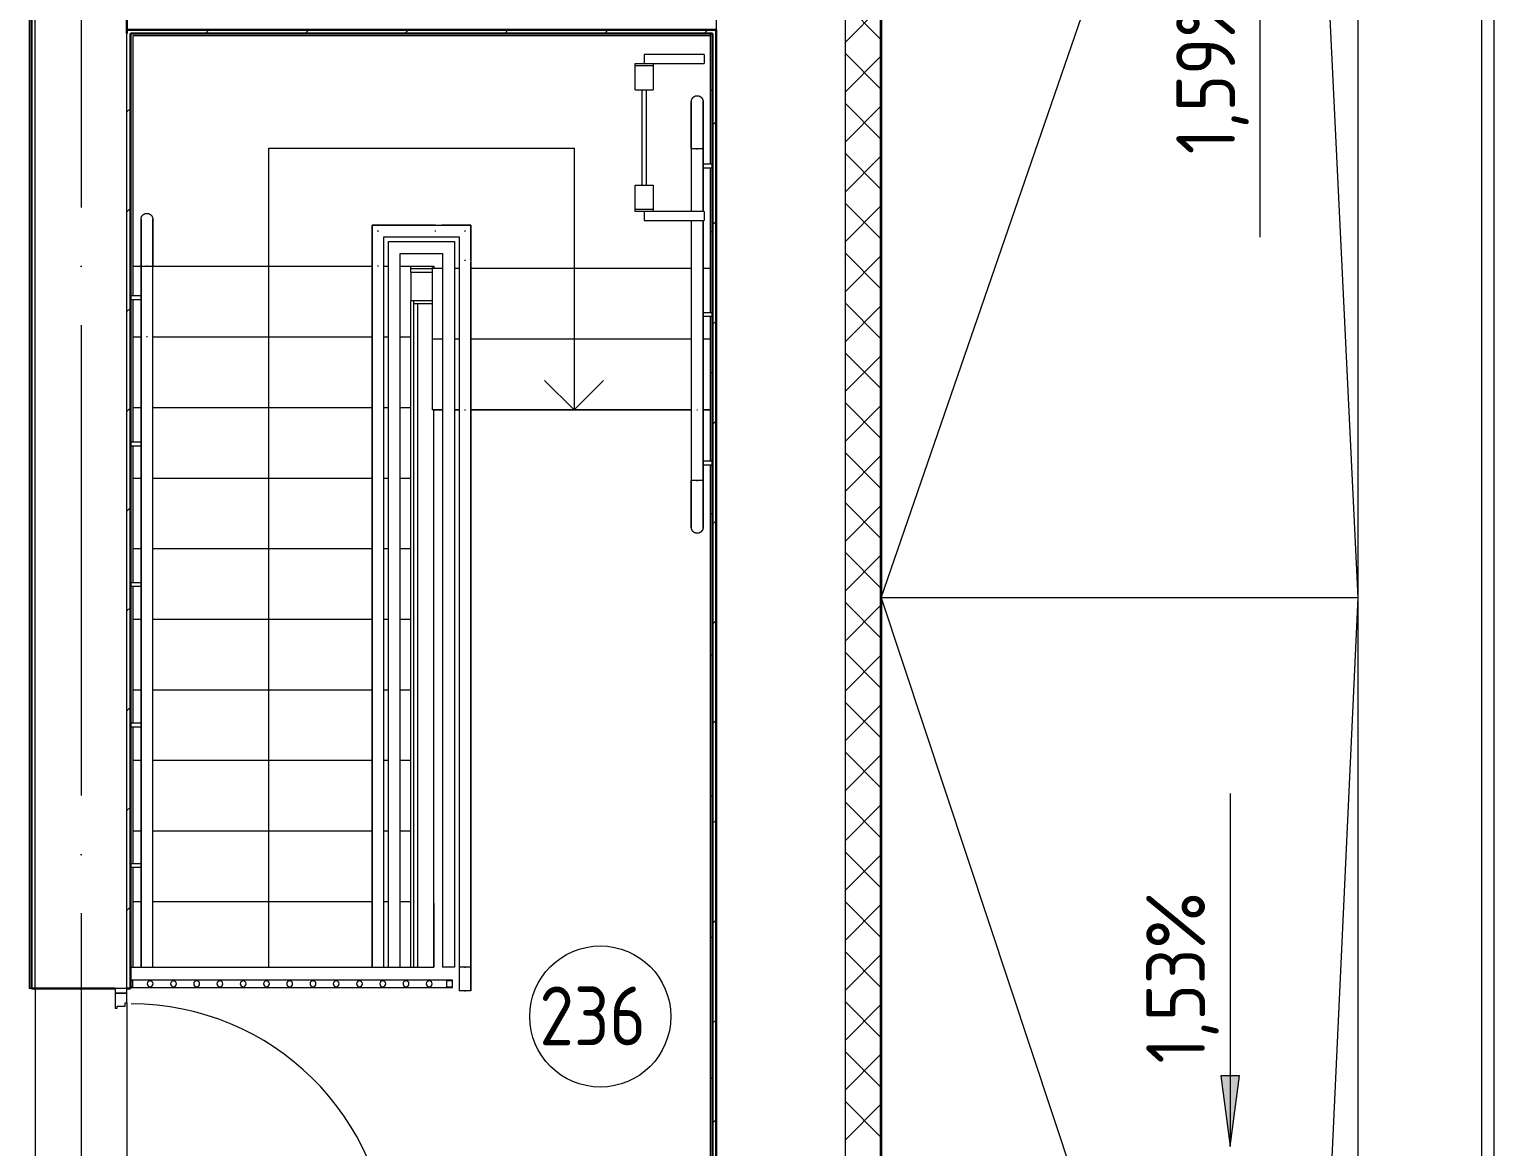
# Model space of a CAD drawing. Header units: millimetres. Extents: x -88595 to 880822, y -1054509 to -148035.
# Drawn here: x 323043 to 329270, y -246495 to -241744 of the extents above; entities that cross this region are included whole.
import ezdxf

# ---------------------------------------------------------------- set-up
doc = ezdxf.new("R2010")
doc.units = ezdxf.units.MM
doc.linetypes.add('ADSK_Линия сетки', pattern=[25, 20, -2.5, 0, -2.5])
for name, color, linetype, lineweight in [('Двери', 7, 'Continuous', 9), ('Крыша', 7, 'Continuous', 9), ('Лестницы', 7, 'Continuous', 9), ('Марки помещений', 7, 'Continuous', 20), ('Оборудование', 7, 'Continuous', 18), ('Ограждение', 7, 'Continuous', 9), ('Оси', 7, 'Continuous', 9), ('Перекрытие', 7, 'Continuous', 18), ('Размеры', 7, 'Continuous', 9), ('Стены внутренние', 7, 'Continuous', 18), ('Стены наружные', 7, 'Continuous', 18), ('Стены штриховка', 7, 'Continuous', 9), ('Стрелки вверх', 7, 'Continuous', 18)]:
    doc.layers.add(name, color=color, linetype=linetype, lineweight=lineweight)
doc.layers.add('Двери открывание', color=7, linetype='Continuous', lineweight=9, true_color=0xc0c0c0)
doc.styles.add('GOST Common_2', font='GOST_Common.ttf', dxfattribs={"width": 0.9, "height": 350})

# ---------------------------------------------------------------- blocks, each defined once
blk = doc.blocks.new('Ограждение - 25-7522935-План 2 этажа смеж копия 4')
at = {"layer": 'Ограждение', "lineweight": 18}
for p, q in [((12.5, 12.5), (-12.5, 12.5)), ((-12.5, 12.5), (-12.5, -12.5)), ((12.5, -12.5), (12.5, 12.5)), ((-12.5, -12.5), (12.5, -12.5))]:
    blk.add_line(p, q, dxfattribs=at)
blk = doc.blocks.new('Ограждение - 25-V68-План 2 этажа смеж копия 4')
at = {"layer": 'Ограждение', "lineweight": 18}
for p, q in [((12.5, 12.5), (-12.5, 12.5)), ((-12.5, 12.5), (-12.5, 2.5)), ((12.5, 2.5), (12.5, 12.5))]:
    blk.add_line(p, q, dxfattribs=at)
blk = doc.blocks.new('Ограждение - 25 мм-7522937-План 2 этажа смеж копия 4')
at = {"layer": 'Ограждение', "lineweight": 18}
for start, end in [(360, 180), (180, 360)]:
    blk.add_arc((0, 0), 12.5, start, end, dxfattribs=at)
blk = doc.blocks.new('2 этаж')
at = {"layer": 'Ограждение'}
h = blk.add_hatch(dxfattribs=at)
h.set_pattern_fill('FP_14', color=256, style=0, pattern_type=2)
h.set_pattern_definition([(0, (328033.5, 665196.24), (0, 600), []), (90, (328033.5, 665196.24), (-600, 4e-14), [])])
h.paths.add_polyline_path([(355282.5, 680571.5), (355282.5, 684212.9), (355272.5, 684212.9), (355272.5, 680581.5)])
h.paths.add_polyline_path([(355272.5, 684227.9), (355282.5, 684227.9), (355282.5, 684844), (355272.5, 684844), (355272.5, 684234.6)])
h.paths.add_polyline_path([(355272.5, 684859), (355282.5, 684859), (355282.5, 685475.1), (355272.5, 685475.1), (355272.5, 685095.2)])
h.paths.add_polyline_path([(355272.5, 685490.1), (355282.5, 685490.1), (355282.5, 686046.5), (355272.5, 686046.5), (355272.5, 685525.5)])
at = {"layer": 'Размеры'}
blk.add_hatch(color=256, dxfattribs=at).paths.add_polyline_path([(357483.6, 681314.9), (357523.1, 681614.9), (357444.1, 681614.9)])
at = {"layer": 'Двери'}
for p, q in [((352792.5, 681986.5), (352742.5, 681986.5)), ((352742.5, 681986.5), (352742.5, 681966.5)), ((352792.5, 681966.5), (352792.5, 681986.5)), ((352742.5, 681966.5), (352792.5, 681966.5)), ((352792.5, 681966.5), (352742.5, 681966.5)), ((352742.5, 681966.5), (352742.5, 681902.5)), ((352784.5, 681911.5), (352784.5, 681925.5)), ((352784.5, 681925.5), (352792.5, 681925.5)), ((352792.5, 681925.5), (352792.5, 681966.5)), ((352742.5, 681902.5), (352750.5, 681902.5)), ((352750.5, 681902.5), (352750.5, 681911.5)), ((352750.5, 681911.5), (352784.5, 681911.5))]:
    blk.add_line(p, q, dxfattribs=at)
at = {"layer": 'Двери открывание'}
blk.add_arc((352810.5, 680822.5), 1098, 0.93932, 90, dxfattribs=at)
at = {"layer": 'Крыша'}
for p, q in [((355999.5, 683646.8), (357722.7, 688639.7)), ((358027.5, 683646.8), (357788.2, 688630.1)), ((355999.5, 683646.8), (355999.5, 683646.8)), ((358027.5, 683646.8), (355999.5, 683646.8)), ((355999.5, 683646.8), (357724.2, 678453.9)), ((357787.9, 678462.9), (358027.5, 683646.8)), ((358027.5, 683646.8), (358027.5, 683646.8)), ((358027.5, 683646.8), (358027.5, 683646.8))]:
    blk.add_line(p, q, dxfattribs=at)
at = {"layer": 'Лестницы'}
for p, q in [((352817.5, 685056.5), (352852.5, 685056.5)), ((352817.5, 685056.5), (352852.5, 685056.5)), ((352902.5, 685056.5), (353835, 685056.5)), ((352902.5, 685056.5), (353835, 685056.5)), ((353885, 685056.5), (353905, 685056.5)), ((353885, 685056.5), (353905, 685056.5)), ((353955, 685056.5), (354000, 685056.5)), ((353955, 685056.5), (354000, 685056.5)), ((354000, 685056.5), (354090, 685056.5)), ((354000, 685031.5), (354000, 685056.5)), ((354090, 685056.5), (354090, 685046.5)), ((354135, 685046.5), (354090, 685046.5)), ((354090, 685046.5), (354090, 684746.5)), ((354135, 685046.5), (354090, 685046.5)), ((354205, 685046.5), (354185, 685046.5)), ((354205, 685046.5), (354185, 685046.5)), ((355192.5, 685046.5), (354255, 685046.5)), ((355192.5, 685046.5), (354255, 685046.5)), ((355272.5, 685046.5), (355242.5, 685046.5)), ((355272.5, 685046.5), (355242.5, 685046.5)), ((354000, 684756.5), (354000, 684911.5)), ((352817.5, 684756.5), (352852.5, 684756.5)), ((352817.5, 684756.5), (352852.5, 684756.5)), ((352902.5, 684756.5), (353835, 684756.5)), ((352902.5, 684756.5), (353835, 684756.5)), ((353885, 684756.5), (353905, 684756.5)), ((353885, 684756.5), (353905, 684756.5)), ((353955, 684756.5), (354000, 684756.5)), ((353955, 684756.5), (354000, 684756.5)), ((354000, 684456.5), (354000, 684756.5)), ((354090, 684746.5), (354090, 684446.5)), ((354135, 684746.5), (354090, 684746.5)), ((354135, 684746.5), (354090, 684746.5)), ((354205, 684746.5), (354185, 684746.5)), ((354205, 684746.5), (354185, 684746.5)), ((355192.5, 684746.5), (354255, 684746.5)), ((355192.5, 684746.5), (354255, 684746.5)), ((355272.5, 684746.5), (355242.5, 684746.5)), ((355272.5, 684746.5), (355242.5, 684746.5)), ((352817.5, 684456.5), (352852.5, 684456.5)), ((352817.5, 684456.5), (352852.5, 684456.5)), ((352902.5, 684456.5), (353835, 684456.5)), ((352902.5, 684456.5), (353835, 684456.5)), ((353885, 684456.5), (353905, 684456.5)), ((353885, 684456.5), (353905, 684456.5)), ((353955, 684456.5), (354000, 684456.5)), ((353955, 684456.5), (354000, 684456.5)), ((354000, 684156.5), (354000, 684456.5)), ((354135, 684446.5), (354090, 684446.5)), ((354205, 684446.5), (354185, 684446.5)), ((355192.5, 684446.5), (354255, 684446.5)), ((355272.5, 684446.5), (355242.5, 684446.5)), ((352817.5, 684156.5), (352852.5, 684156.5)), ((352817.5, 684156.5), (352852.5, 684156.5)), ((352902.5, 684156.5), (353835, 684156.5)), ((352902.5, 684156.5), (353835, 684156.5)), ((353885, 684156.5), (353905, 684156.5)), ((353885, 684156.5), (353905, 684156.5)), ((353955, 684156.5), (354000, 684156.5)), ((353955, 684156.5), (354000, 684156.5)), ((354000, 683856.5), (354000, 684156.5)), ((352817.5, 683856.5), (352852.5, 683856.5)), ((352817.5, 683856.5), (352852.5, 683856.5)), ((352902.5, 683856.5), (353835, 683856.5)), ((352902.5, 683856.5), (353835, 683856.5)), ((353885, 683856.5), (353905, 683856.5)), ((353885, 683856.5), (353905, 683856.5)), ((353955, 683856.5), (354000, 683856.5)), ((353955, 683856.5), (354000, 683856.5)), ((354000, 683556.5), (354000, 683856.5)), ((352817.5, 683556.5), (352852.5, 683556.5)), ((352817.5, 683556.5), (352852.5, 683556.5)), ((352902.5, 683556.5), (353835, 683556.5)), ((352902.5, 683556.5), (353835, 683556.5)), ((353885, 683556.5), (353905, 683556.5)), ((353885, 683556.5), (353905, 683556.5)), ((353955, 683556.5), (354000, 683556.5)), ((353955, 683556.5), (354000, 683556.5)), ((354000, 683256.5), (354000, 683556.5)), ((352817.5, 683256.5), (352852.5, 683256.5)), ((352817.5, 683256.5), (352852.5, 683256.5)), ((352902.5, 683256.5), (353835, 683256.5)), ((352902.5, 683256.5), (353835, 683256.5)), ((353885, 683256.5), (353905, 683256.5)), ((353885, 683256.5), (353905, 683256.5)), ((353955, 683256.5), (354000, 683256.5)), ((353955, 683256.5), (354000, 683256.5)), ((354000, 682956.5), (354000, 683256.5)), ((352817.5, 682956.5), (352852.5, 682956.5)), ((352817.5, 682956.5), (352852.5, 682956.5)), ((352902.5, 682956.5), (353835, 682956.5)), ((352902.5, 682956.5), (353835, 682956.5)), ((353885, 682956.5), (353905, 682956.5)), ((353885, 682956.5), (353905, 682956.5)), ((353955, 682956.5), (354000, 682956.5)), ((353955, 682956.5), (354000, 682956.5)), ((354000, 682656.5), (354000, 682956.5)), ((352817.5, 682656.5), (352852.5, 682656.5)), ((352817.5, 682656.5), (352852.5, 682656.5)), ((352902.5, 682656.5), (353835, 682656.5)), ((352902.5, 682656.5), (353835, 682656.5)), ((353885, 682656.5), (353905, 682656.5)), ((353885, 682656.5), (353905, 682656.5)), ((353955, 682656.5), (354000, 682656.5)), ((353955, 682656.5), (354000, 682656.5)), ((354000, 682356.5), (354000, 682656.5)), ((352817.5, 682356.5), (352852.5, 682356.5)), ((352817.5, 682356.5), (352852.5, 682356.5)), ((352902.5, 682356.5), (353835, 682356.5)), ((352902.5, 682356.5), (353835, 682356.5)), ((353885, 682356.5), (353905, 682356.5)), ((353885, 682356.5), (353905, 682356.5)), ((353955, 682356.5), (354000, 682356.5)), ((353955, 682356.5), (354000, 682356.5)), ((354000, 682076.5), (354000, 682356.5)), ((354097.5, 682349.6), (354097.5, 682076.5))]:
    blk.add_line(p, q, dxfattribs=at)
at = {"layer": 'Марки помещений'}
blk.add_circle((354805.3, 681867.2), 300, dxfattribs=at)
at = {"layer": 'Оборудование'}
for p, q in [((354954.4, 685908.1), (354954.4, 685918.1)), ((354954.4, 685918.1), (355030.6, 685918.1)), ((354954.4, 685806.5), (354954.4, 685908.1)), ((355030.6, 685908.1), (354954.4, 685908.1)), ((355247.7, 685956.2), (354992.5, 685956.2)), ((354992.5, 685956.2), (354992.5, 685918.1)), ((355030.6, 685918.1), (355247.7, 685918.1)), ((355030.6, 685918.1), (355030.6, 685908.1)), ((355030.6, 685908.1), (355030.6, 685806.5)), ((355247.7, 685956.2), (355247.7, 685918.1)), ((354954.4, 685806.5), (355030.6, 685806.5)), ((354982.5, 685806.5), (354982.5, 685401.5)), ((355002.5, 685401.5), (355002.5, 685806.5)), ((354954.4, 685299.9), (354954.4, 685401.5)), ((354954.4, 685401.5), (355030.6, 685401.5)), ((355030.6, 685401.5), (355030.6, 685299.9)), ((354954.4, 685289.9), (354954.4, 685299.9)), ((354954.4, 685299.9), (355030.6, 685299.9)), ((355030.6, 685289.9), (354954.4, 685289.9)), ((354992.5, 685289.9), (354992.5, 685251.8)), ((355030.6, 685299.9), (355030.6, 685289.9)), ((355247.7, 685289.9), (355030.6, 685289.9)), ((355247.7, 685289.9), (355247.7, 685251.8)), ((354992.5, 685251.8), (355247.7, 685251.8))]:
    blk.add_line(p, q, dxfattribs=at)
at = {"layer": 'Ограждение'}
for p, q in [((352377.5, 690506.5), (352377.5, 681986.5)), ((352817.5, 686036.5), (352817.5, 685056.5)), ((355272.5, 686036.5), (352817.5, 686036.5)), ((355272.5, 686046.5), (355272.5, 685489.8)), ((355192.5, 685556.5), (355192.5, 685289.8)), ((355242.5, 685556.5), (355192.5, 685556.5)), ((355192.5, 685556.5), (355192.5, 685289.8)), ((355219.8, 685556.5), (355215.2, 685556.5)), ((355215.2, 685556.5), (355217.5, 685556.5)), ((355217.5, 685556.5), (355219.8, 685556.5)), ((355242.5, 685289.9), (355242.5, 685556.5)), ((355242.5, 685556.5), (355242.5, 685289.9)), ((355282.5, 685490.1), (355242.5, 685490.1)), ((355242.5, 685475.1), (355282.5, 685475.1)), ((355272.5, 685475.3), (355272.5, 684858.8)), ((353835, 685231.5), (353835, 685063.5)), ((354104.6, 685231.5), (353835, 685231.5)), ((353835, 685231.5), (354104.6, 685231.5)), ((353835, 685056.5), (353835, 685231.5)), ((354104.6, 685231.5), (354255, 685231.5)), ((354255, 685231.5), (354129.6, 685231.5)), ((354255, 685080.6), (354255, 685231.5)), ((354255, 685231.5), (354255, 685081.1)), ((355192.5, 685251.8), (355192.5, 684446.5)), ((355192.5, 685249.5), (355192.5, 684439.5)), ((355242.5, 685251.8), (355242.5, 684446.5)), ((355242.5, 684439.5), (355242.5, 685249.5)), ((353885, 685063.5), (353885, 685181.5)), ((353885, 685181.5), (354104.6, 685181.5)), ((353885, 685181.5), (354104.6, 685181.5)), ((353885, 685056.5), (353885, 685181.5)), ((353905, 685161.5), (354185, 685161.5)), ((353905, 685056.5), (353905, 685161.5)), ((354104.6, 685181.5), (354205, 685181.5)), ((354129.6, 685181.5), (354205, 685181.5)), ((354185, 685161.5), (354185, 684446.5)), ((354205, 685181.5), (354205, 685080.6)), ((354205, 685181.5), (354205, 685081.1)), ((353955, 685111.5), (354135, 685111.5)), ((353955, 685056.5), (353955, 685111.5)), ((354135, 685111.5), (354135, 684446.5)), ((352817.5, 685056.5), (352817.5, 684930.7)), ((352852.5, 685056.5), (352852.5, 684763.5)), ((352852.5, 685056.5), (352902.5, 685056.5)), ((352852.5, 684756.5), (352852.5, 685056.5)), ((352879.8, 685056.5), (352875.2, 685056.5)), ((352875.2, 685056.5), (352877.5, 685056.5)), ((352877.5, 685056.5), (352879.8, 685056.5)), ((352902.5, 684763.5), (352902.5, 685056.5)), ((352902.5, 684756.5), (352902.5, 685056.5)), ((353835, 685063.5), (353835, 682076.5)), ((353835, 682076.5), (353835, 685056.5)), ((353885, 682076.5), (353885, 685063.5)), ((353885, 682076.5), (353885, 685056.5)), ((353905, 682076.5), (353905, 685056.5)), ((353955, 682076.5), (353955, 685056.5)), ((354205, 685081.1), (354205, 684446.5)), ((354205, 685074.1), (354205, 684439.5)), ((354255, 685081.1), (354255, 684446.5)), ((354255, 684439.5), (354255, 685074.1)), ((352852.5, 684931), (352807.5, 684931)), ((352807.5, 684916), (352852.5, 684916)), ((352817.5, 684916.3), (352817.5, 684308.3)), ((355282.5, 684859), (355242.5, 684859)), ((355242.5, 684844), (355282.5, 684844)), ((355272.5, 684844.3), (355272.5, 684227.7)), ((352852.5, 684763.5), (352852.5, 682076.5)), ((352852.5, 682076.5), (352852.5, 684756.5)), ((352902.5, 682076.5), (352902.5, 684763.5)), ((352902.5, 682076.5), (352902.5, 684756.5)), ((354135, 684446.5), (354135, 682076.5)), ((354185, 684446.5), (354185, 682076.5)), ((354205, 684446.5), (354205, 682076.5)), ((354205, 684439.5), (354205, 682076.5)), ((354255, 684446.5), (354255, 682076.5)), ((354255, 682076.5), (354255, 684439.5)), ((355192.5, 684446.5), (355192.5, 684146.5)), ((355192.5, 684439.5), (355192.5, 684146.5)), ((355242.5, 684446.5), (355242.5, 684146.5)), ((355242.5, 684146.5), (355242.5, 684439.5)), ((352852.5, 684308.6), (352807.5, 684308.6)), ((352807.5, 684293.6), (352852.5, 684293.6)), ((352817.5, 684292.9), (352817.5, 683711)), ((355282.5, 684227.9), (355242.5, 684227.9)), ((355242.5, 684212.9), (355282.5, 684212.9)), ((355272.5, 684213.2), (355272.5, 680581.5)), ((355242.5, 684146.5), (355192.5, 684146.5)), ((355215.2, 684146.5), (355219.8, 684146.5)), ((355217.5, 684146.5), (355215.2, 684146.5)), ((355219.8, 684146.5), (355217.5, 684146.5)), ((352852.5, 683711.3), (352807.5, 683711.3)), ((352807.5, 683696.3), (352852.5, 683696.3)), ((352817.5, 683696.6), (352817.5, 683113.8)), ((352852.5, 683114), (352807.5, 683114)), ((352807.5, 683099), (352852.5, 683099)), ((352817.5, 683099.3), (352817.5, 682516.5)), ((352852.5, 682516.7), (352807.5, 682516.7)), ((352807.5, 682501.7), (352852.5, 682501.7)), ((352817.5, 682502), (352817.5, 682076.5)), ((354185, 682076.5), (354135, 682076.5)), ((354255, 682076.5), (354205, 682076.5)), ((354205, 682076.5), (354205, 681976.5)), ((354205, 682076.5), (354205, 681976.5)), ((354227.7, 682076.5), (354232.3, 682076.5)), ((354255, 681976.5), (354255, 682076.5)), ((354255, 682076.5), (354255, 681976.5)), ((352387.5, 681986.5), (352377.5, 681986.5)), ((354177.1, 682021.3), (352807.5, 682021.3)), ((352807.5, 681991.3), (354177.1, 681991.3)), ((354177.1, 682019.3), (354177.1, 682021.3)), ((354177.1, 681991.3), (354177.1, 681993.3)), ((354255, 681976.5), (354205, 681976.5)), ((354227.7, 681976.5), (354232.3, 681976.5))]:
    blk.add_line(p, q, dxfattribs=at)
at = {"layer": 'Ограждение', "flags": 128}
for points in [[(355192.5, 685756.5), (355192.5, 685757.5), (355192.6, 685758.5), (355192.7, 685759.5), (355192.8, 685760.5), (355193, 685761.5), (355193.2, 685762.4), (355193.5, 685763.4), (355193.8, 685764.4), (355194.1, 685765.3), (355194.5, 685766.2), (355194.9, 685767.2), (355195.3, 685768.1), (355195.8, 685768.9), (355196.3, 685769.8), (355196.9, 685770.6), (355197.4, 685771.4), (355198.1, 685772.2), (355198.7, 685773), (355199.4, 685773.7), (355200.1, 685774.4), (355200.8, 685775.1), (355201.6, 685775.8), (355202.4, 685776.4), (355203.2, 685777), (355204, 685777.5), (355204.8, 685778.1), (355205.7, 685778.6), (355206.6, 685779), (355207.5, 685779.4), (355208.4, 685779.8), (355209.4, 685780.2), (355210.3, 685780.5), (355211.3, 685780.7), (355212.3, 685781), (355213.3, 685781.1), (355214.2, 685781.3), (355215.2, 685781.4), (355216.2, 685781.5), (355217.2, 685781.5), (355217.5, 685781.5)], [(355217.5, 685781.5), (355218.5, 685781.5), (355219.5, 685781.4), (355220.5, 685781.3), (355221.5, 685781.2), (355222.5, 685781), (355223.4, 685780.8), (355224.4, 685780.5), (355225.4, 685780.2), (355226.3, 685779.9), (355227.2, 685779.5), (355228.1, 685779.1), (355229, 685778.7), (355229.9, 685778.2), (355230.8, 685777.7), (355231.6, 685777.1), (355232.4, 685776.6), (355233.2, 685775.9), (355234, 685775.3), (355234.7, 685774.6), (355235.4, 685773.9), (355236.1, 685773.2), (355236.8, 685772.4), (355237.4, 685771.7), (355238, 685770.8), (355238.5, 685770), (355239.1, 685769.2), (355239.5, 685768.3), (355240, 685767.4), (355240.4, 685766.5), (355240.8, 685765.6), (355241.1, 685764.6), (355241.5, 685763.7), (355241.7, 685762.7), (355241.9, 685761.7), (355242.1, 685760.8), (355242.3, 685759.8), (355242.4, 685758.8), (355242.5, 685757.8), (355242.5, 685756.8), (355242.5, 685756.5)], [(355192.5, 685556.5), (355192.5, 685564.5), (355192.5, 685572.5), (355192.5, 685580.4), (355192.5, 685588.4), (355192.5, 685596.2), (355192.5, 685604), (355192.5, 685611.8), (355192.5, 685619.4), (355192.5, 685627), (355192.5, 685634.4), (355192.5, 685641.7), (355192.5, 685648.9), (355192.5, 685655.9), (355192.5, 685662.7), (355192.5, 685669.4), (355192.5, 685675.9), (355192.5, 685682.3), (355192.5, 685688.4), (355192.5, 685694.3), (355192.5, 685700), (355192.5, 685705.4), (355192.5, 685710.7), (355192.5, 685715.6), (355192.5, 685720.3), (355192.5, 685724.8), (355192.5, 685729), (355192.5, 685732.9), (355192.5, 685736.5), (355192.5, 685739.9), (355192.5, 685742.9), (355192.5, 685745.7), (355192.5, 685748.1), (355192.5, 685750.2), (355192.5, 685752.1), (355192.5, 685753.6), (355192.5, 685754.8), (355192.5, 685755.7), (355192.5, 685756.2), (355192.5, 685756.5), (355192.5, 685756.5)], [(355192.5, 685756.5), (355192.5, 685756.3), (355192.5, 685755.9), (355192.5, 685755.1), (355192.5, 685754), (355192.5, 685752.5), (355192.5, 685750.8), (355192.5, 685748.7), (355192.5, 685746.4), (355192.5, 685743.7), (355192.5, 685740.7), (355192.5, 685737.5), (355192.5, 685733.9), (355192.5, 685730.1), (355192.5, 685726), (355192.5, 685721.6), (355192.5, 685716.9), (355192.5, 685712), (355192.5, 685706.9), (355192.5, 685701.5), (355192.5, 685695.8), (355192.5, 685690), (355192.5, 685683.9), (355192.5, 685677.7), (355192.5, 685671.2), (355192.5, 685664.6), (355192.5, 685657.7), (355192.5, 685650.8), (355192.5, 685643.6), (355192.5, 685636.4), (355192.5, 685629), (355192.5, 685621.5), (355192.5, 685613.8), (355192.5, 685606.1), (355192.5, 685598.4), (355192.5, 685590.5), (355192.5, 685582.6), (355192.5, 685574.6), (355192.5, 685566.7), (355192.5, 685558.7), (355192.5, 685556.5)], [(355242.5, 685556.5), (355242.5, 685564.5), (355242.5, 685572.5), (355242.5, 685580.4), (355242.5, 685588.4), (355242.5, 685596.2), (355242.5, 685604), (355242.5, 685611.8), (355242.5, 685619.4), (355242.5, 685627), (355242.5, 685634.4), (355242.5, 685641.7), (355242.5, 685648.9), (355242.5, 685655.9), (355242.5, 685662.7), (355242.5, 685669.4), (355242.5, 685675.9), (355242.5, 685682.3), (355242.5, 685688.4), (355242.5, 685694.3), (355242.5, 685700), (355242.5, 685705.4), (355242.5, 685710.7), (355242.5, 685715.6), (355242.5, 685720.3), (355242.5, 685724.8), (355242.5, 685729), (355242.5, 685732.9), (355242.5, 685736.5), (355242.5, 685739.9), (355242.5, 685742.9), (355242.5, 685745.7), (355242.5, 685748.1), (355242.5, 685750.2), (355242.5, 685752.1), (355242.5, 685753.6), (355242.5, 685754.8), (355242.5, 685755.7), (355242.5, 685756.2), (355242.5, 685756.5), (355242.5, 685756.5)], [(355242.5, 685756.5), (355242.5, 685756.3), (355242.5, 685755.9), (355242.5, 685755.1), (355242.5, 685754), (355242.5, 685752.5), (355242.5, 685750.8), (355242.5, 685748.7), (355242.5, 685746.4), (355242.5, 685743.7), (355242.5, 685740.7), (355242.5, 685737.5), (355242.5, 685733.9), (355242.5, 685730.1), (355242.5, 685726), (355242.5, 685721.6), (355242.5, 685716.9), (355242.5, 685712), (355242.5, 685706.9), (355242.5, 685701.5), (355242.5, 685695.8), (355242.5, 685690), (355242.5, 685683.9), (355242.5, 685677.7), (355242.5, 685671.2), (355242.5, 685664.6), (355242.5, 685657.7), (355242.5, 685650.8), (355242.5, 685643.6), (355242.5, 685636.4), (355242.5, 685629), (355242.5, 685621.5), (355242.5, 685613.8), (355242.5, 685606.1), (355242.5, 685598.4), (355242.5, 685590.5), (355242.5, 685582.6), (355242.5, 685574.6), (355242.5, 685566.7), (355242.5, 685558.7), (355242.5, 685556.5)], [(352852.5, 685256.5), (352852.5, 685257.5), (352852.6, 685258.5), (352852.7, 685259.5), (352852.8, 685260.5), (352853, 685261.5), (352853.2, 685262.4), (352853.5, 685263.4), (352853.8, 685264.4), (352854.1, 685265.3), (352854.5, 685266.2), (352854.9, 685267.2), (352855.3, 685268.1), (352855.8, 685268.9), (352856.3, 685269.8), (352856.9, 685270.6), (352857.4, 685271.4), (352858.1, 685272.2), (352858.7, 685273), (352859.4, 685273.7), (352860.1, 685274.4), (352860.8, 685275.1), (352861.6, 685275.8), (352862.4, 685276.4), (352863.2, 685277), (352864, 685277.5), (352864.8, 685278.1), (352865.7, 685278.6), (352866.6, 685279), (352867.5, 685279.4), (352868.4, 685279.8), (352869.4, 685280.2), (352870.3, 685280.5), (352871.3, 685280.7), (352872.3, 685281), (352873.3, 685281.1), (352874.2, 685281.3), (352875.2, 685281.4), (352876.2, 685281.5), (352877.2, 685281.5), (352877.5, 685281.5)], [(352877.5, 685281.5), (352878.5, 685281.5), (352879.5, 685281.4), (352880.5, 685281.3), (352881.5, 685281.2), (352882.5, 685281), (352883.4, 685280.8), (352884.4, 685280.5), (352885.4, 685280.2), (352886.3, 685279.9), (352887.2, 685279.5), (352888.1, 685279.1), (352889, 685278.7), (352889.9, 685278.2), (352890.8, 685277.7), (352891.6, 685277.1), (352892.4, 685276.6), (352893.2, 685275.9), (352894, 685275.3), (352894.7, 685274.6), (352895.4, 685273.9), (352896.1, 685273.2), (352896.8, 685272.4), (352897.4, 685271.7), (352898, 685270.8), (352898.5, 685270), (352899.1, 685269.2), (352899.5, 685268.3), (352900, 685267.4), (352900.4, 685266.5), (352900.8, 685265.6), (352901.1, 685264.6), (352901.5, 685263.7), (352901.7, 685262.7), (352901.9, 685261.7), (352902.1, 685260.8), (352902.3, 685259.8), (352902.4, 685258.8), (352902.5, 685257.8), (352902.5, 685256.8), (352902.5, 685256.5)], [(352852.5, 685056.5), (352852.5, 685064.5), (352852.5, 685072.5), (352852.5, 685080.4), (352852.5, 685088.4), (352852.5, 685096.2), (352852.5, 685104), (352852.5, 685111.8), (352852.5, 685119.4), (352852.5, 685127), (352852.5, 685134.4), (352852.5, 685141.7), (352852.5, 685148.9), (352852.5, 685155.9), (352852.5, 685162.7), (352852.5, 685169.4), (352852.5, 685175.9), (352852.5, 685182.3), (352852.5, 685188.4), (352852.5, 685194.3), (352852.5, 685200), (352852.5, 685205.4), (352852.5, 685210.7), (352852.5, 685215.6), (352852.5, 685220.3), (352852.5, 685224.8), (352852.5, 685229), (352852.5, 685232.9), (352852.5, 685236.5), (352852.5, 685239.9), (352852.5, 685242.9), (352852.5, 685245.7), (352852.5, 685248.1), (352852.5, 685250.2), (352852.5, 685252.1), (352852.5, 685253.6), (352852.5, 685254.8), (352852.5, 685255.7), (352852.5, 685256.2), (352852.5, 685256.5), (352852.5, 685256.5)], [(352852.5, 685256.5), (352852.5, 685256.3), (352852.5, 685255.9), (352852.5, 685255.1), (352852.5, 685254), (352852.5, 685252.5), (352852.5, 685250.8), (352852.5, 685248.7), (352852.5, 685246.4), (352852.5, 685243.7), (352852.5, 685240.7), (352852.5, 685237.5), (352852.5, 685233.9), (352852.5, 685230.1), (352852.5, 685226), (352852.5, 685221.6), (352852.5, 685216.9), (352852.5, 685212), (352852.5, 685206.9), (352852.5, 685201.5), (352852.5, 685195.8), (352852.5, 685190), (352852.5, 685183.9), (352852.5, 685177.7), (352852.5, 685171.2), (352852.5, 685164.6), (352852.5, 685157.7), (352852.5, 685150.8), (352852.5, 685143.6), (352852.5, 685136.4), (352852.5, 685129), (352852.5, 685121.5), (352852.5, 685113.8), (352852.5, 685106.1), (352852.5, 685098.4), (352852.5, 685090.5), (352852.5, 685082.6), (352852.5, 685074.6), (352852.5, 685066.7), (352852.5, 685058.7), (352852.5, 685056.5)], [(352902.5, 685056.5), (352902.5, 685064.5), (352902.5, 685072.5), (352902.5, 685080.4), (352902.5, 685088.4), (352902.5, 685096.2), (352902.5, 685104), (352902.5, 685111.8), (352902.5, 685119.4), (352902.5, 685127), (352902.5, 685134.4), (352902.5, 685141.7), (352902.5, 685148.9), (352902.5, 685155.9), (352902.5, 685162.7), (352902.5, 685169.4), (352902.5, 685175.9), (352902.5, 685182.3), (352902.5, 685188.4), (352902.5, 685194.3), (352902.5, 685200), (352902.5, 685205.4), (352902.5, 685210.7), (352902.5, 685215.6), (352902.5, 685220.3), (352902.5, 685224.8), (352902.5, 685229), (352902.5, 685232.9), (352902.5, 685236.5), (352902.5, 685239.9), (352902.5, 685242.9), (352902.5, 685245.7), (352902.5, 685248.1), (352902.5, 685250.2), (352902.5, 685252.1), (352902.5, 685253.6), (352902.5, 685254.8), (352902.5, 685255.7), (352902.5, 685256.2), (352902.5, 685256.5), (352902.5, 685256.5)], [(352902.5, 685256.5), (352902.5, 685256.3), (352902.5, 685255.9), (352902.5, 685255.1), (352902.5, 685254), (352902.5, 685252.5), (352902.5, 685250.8), (352902.5, 685248.7), (352902.5, 685246.4), (352902.5, 685243.7), (352902.5, 685240.7), (352902.5, 685237.5), (352902.5, 685233.9), (352902.5, 685230.1), (352902.5, 685226), (352902.5, 685221.6), (352902.5, 685216.9), (352902.5, 685212), (352902.5, 685206.9), (352902.5, 685201.5), (352902.5, 685195.8), (352902.5, 685190), (352902.5, 685183.9), (352902.5, 685177.7), (352902.5, 685171.2), (352902.5, 685164.6), (352902.5, 685157.7), (352902.5, 685150.8), (352902.5, 685143.6), (352902.5, 685136.4), (352902.5, 685129), (352902.5, 685121.5), (352902.5, 685113.8), (352902.5, 685106.1), (352902.5, 685098.4), (352902.5, 685090.5), (352902.5, 685082.6), (352902.5, 685074.6), (352902.5, 685066.7), (352902.5, 685058.7), (352902.5, 685056.5)], [(355192.5, 684146.5), (355192.5, 684138.5), (355192.5, 684130.5), (355192.5, 684122.6), (355192.5, 684114.6), (355192.5, 684106.8), (355192.5, 684099), (355192.5, 684091.2), (355192.5, 684083.6), (355192.5, 684076.1), (355192.5, 684068.6), (355192.5, 684061.3), (355192.5, 684054.2), (355192.5, 684047.1), (355192.5, 684040.3), (355192.5, 684033.6), (355192.5, 684027.1), (355192.5, 684020.7), (355192.5, 684014.6), (355192.5, 684008.7), (355192.5, 684003), (355192.5, 683997.6), (355192.5, 683992.4), (355192.5, 683987.4), (355192.5, 683982.7), (355192.5, 683978.2), (355192.5, 683974), (355192.5, 683970.1), (355192.5, 683966.5), (355192.5, 683963.1), (355192.5, 683960.1), (355192.5, 683957.3), (355192.5, 683954.9), (355192.5, 683952.8), (355192.5, 683950.9), (355192.5, 683949.4), (355192.5, 683948.2), (355192.5, 683947.3), (355192.5, 683946.8), (355192.5, 683946.5), (355192.5, 683946.5)], [(355192.5, 683946.5), (355192.5, 683946.7), (355192.5, 683947.1), (355192.5, 683947.9), (355192.5, 683949.1), (355192.5, 683950.5), (355192.5, 683952.2), (355192.5, 683954.3), (355192.5, 683956.7), (355192.5, 683959.3), (355192.5, 683962.3), (355192.5, 683965.6), (355192.5, 683969.1), (355192.5, 683972.9), (355192.5, 683977.1), (355192.5, 683981.4), (355192.5, 683986.1), (355192.5, 683991), (355192.5, 683996.1), (355192.5, 684001.5), (355192.5, 684007.2), (355192.5, 684013), (355192.5, 684019.1), (355192.5, 684025.3), (355192.5, 684031.8), (355192.5, 684038.4), (355192.5, 684045.3), (355192.5, 684052.2), (355192.5, 684059.4), (355192.5, 684066.6), (355192.5, 684074), (355192.5, 684081.5), (355192.5, 684089.2), (355192.5, 684096.9), (355192.5, 684104.7), (355192.5, 684112.5), (355192.5, 684120.4), (355192.5, 684128.4), (355192.5, 684136.4), (355192.5, 684144.3), (355192.5, 684146.5)], [(355242.5, 684146.5), (355242.5, 684138.5), (355242.5, 684130.5), (355242.5, 684122.6), (355242.5, 684114.6), (355242.5, 684106.8), (355242.5, 684099), (355242.5, 684091.2), (355242.5, 684083.6), (355242.5, 684076.1), (355242.5, 684068.6), (355242.5, 684061.3), (355242.5, 684054.2), (355242.5, 684047.1), (355242.5, 684040.3), (355242.5, 684033.6), (355242.5, 684027.1), (355242.5, 684020.7), (355242.5, 684014.6), (355242.5, 684008.7), (355242.5, 684003), (355242.5, 683997.6), (355242.5, 683992.4), (355242.5, 683987.4), (355242.5, 683982.7), (355242.5, 683978.2), (355242.5, 683974), (355242.5, 683970.1), (355242.5, 683966.5), (355242.5, 683963.1), (355242.5, 683960.1), (355242.5, 683957.3), (355242.5, 683954.9), (355242.5, 683952.8), (355242.5, 683950.9), (355242.5, 683949.4), (355242.5, 683948.2), (355242.5, 683947.3), (355242.5, 683946.8), (355242.5, 683946.5), (355242.5, 683946.5)], [(355242.5, 683946.5), (355242.5, 683946.7), (355242.5, 683947.1), (355242.5, 683947.9), (355242.5, 683949.1), (355242.5, 683950.5), (355242.5, 683952.2), (355242.5, 683954.3), (355242.5, 683956.7), (355242.5, 683959.3), (355242.5, 683962.3), (355242.5, 683965.6), (355242.5, 683969.1), (355242.5, 683972.9), (355242.5, 683977.1), (355242.5, 683981.4), (355242.5, 683986.1), (355242.5, 683991), (355242.5, 683996.1), (355242.5, 684001.5), (355242.5, 684007.2), (355242.5, 684013), (355242.5, 684019.1), (355242.5, 684025.3), (355242.5, 684031.8), (355242.5, 684038.4), (355242.5, 684045.3), (355242.5, 684052.2), (355242.5, 684059.4), (355242.5, 684066.6), (355242.5, 684074), (355242.5, 684081.5), (355242.5, 684089.2), (355242.5, 684096.9), (355242.5, 684104.7), (355242.5, 684112.5), (355242.5, 684120.4), (355242.5, 684128.4), (355242.5, 684136.4), (355242.5, 684144.3), (355242.5, 684146.5)], [(355217.5, 683921.5), (355216.5, 683921.5), (355215.5, 683921.6), (355214.5, 683921.7), (355213.5, 683921.8), (355212.5, 683922), (355211.6, 683922.2), (355210.6, 683922.5), (355209.6, 683922.8), (355208.7, 683923.1), (355207.8, 683923.5), (355206.9, 683923.9), (355206, 683924.3), (355205.1, 683924.8), (355204.2, 683925.3), (355203.4, 683925.9), (355202.6, 683926.5), (355201.8, 683927.1), (355201, 683927.7), (355200.3, 683928.4), (355199.6, 683929.1), (355198.9, 683929.8), (355198.2, 683930.6), (355197.6, 683931.4), (355197, 683932.2), (355196.5, 683933), (355195.9, 683933.9), (355195.5, 683934.7), (355195, 683935.6), (355194.6, 683936.5), (355194.2, 683937.4), (355193.9, 683938.4), (355193.6, 683939.3), (355193.3, 683940.3), (355193.1, 683941.3), (355192.9, 683942.3), (355192.7, 683943.2), (355192.6, 683944.2), (355192.5, 683945.2), (355192.5, 683946.2), (355192.5, 683946.5)], [(355242.5, 683946.5), (355242.5, 683945.5), (355242.4, 683944.5), (355242.3, 683943.5), (355242.2, 683942.5), (355242, 683941.5), (355241.8, 683940.6), (355241.5, 683939.6), (355241.2, 683938.6), (355240.9, 683937.7), (355240.5, 683936.8), (355240.1, 683935.9), (355239.7, 683935), (355239.2, 683934.1), (355238.7, 683933.2), (355238.1, 683932.4), (355237.6, 683931.6), (355236.9, 683930.8), (355236.3, 683930), (355235.6, 683929.3), (355234.9, 683928.6), (355234.2, 683927.9), (355233.4, 683927.2), (355232.6, 683926.6), (355231.8, 683926), (355231, 683925.5), (355230.2, 683924.9), (355229.3, 683924.5), (355228.4, 683924), (355227.5, 683923.6), (355226.6, 683923.2), (355225.6, 683922.9), (355224.7, 683922.6), (355223.7, 683922.3), (355222.7, 683922.1), (355221.8, 683921.9), (355220.8, 683921.7), (355219.8, 683921.6), (355218.8, 683921.5), (355217.8, 683921.5), (355217.5, 683921.5)]]:
    blk.add_lwpolyline(points, dxfattribs=at)
at = {"layer": 'Ограждение'}
for points in [[(353862.3, 685204.2), (353862.1, 685204.4), (353861.3, 685205.2), (353860, 685206.5), (353858.7, 685207.8), (353857.9, 685208.6), (353857.7, 685208.8)], [(354227.7, 685204.2), (354227.9, 685204.4), (354228.7, 685205.2), (354230, 685206.5), (354231.3, 685207.8), (354232.1, 685208.6), (354232.3, 685208.8)]]:
    blk.add_open_spline(points, degree=3, knots=[0.4701827, 0.4701827, 0.4701827, 0.4701827, 0.47916667, 0.5, 0.52083333, 0.5298173, 0.5298173, 0.5298173, 0.5298173], dxfattribs=at)
for points in [[(354104.7, 685204.2), (354104.6, 685204.9), (354104.6, 685206.5), (354104.6, 685208.1), (354104.7, 685208.8)], [(353862, 685056.5), (353861.3, 685056.5), (353860, 685056.5), (353858.7, 685056.5), (353858, 685056.5)], [(354232, 685081.1), (354231.3, 685081.1), (354230, 685081.1), (354228.7, 685081.1), (354228, 685081.1)], [(352879.5, 684756.5), (352878.8, 684756.5), (352877.5, 684756.5), (352876.2, 684756.5), (352875.5, 684756.5)], [(354227.7, 684446.5), (354228.4, 684446.5), (354230, 684446.5), (354231.6, 684446.5), (354232.3, 684446.5)], [(355215.5, 684446.5), (355216.2, 684446.5), (355217.5, 684446.5), (355218.8, 684446.5), (355219.5, 684446.5)]]:
    blk.add_open_spline(points, degree=3, dxfattribs=at)
at = {"layer": 'Оси', "linetype": 'ADSK_Линия сетки', "ltscale": 100}
for p, q in [((352597.5, 697307.1), (352597.5, 679652.3)), ((355297.5, 697307.1), (355297.5, 679652.3))]:
    blk.add_line(p, q, dxfattribs=at)
at = {"layer": 'Перекрытие', "color": 49, "ltscale": 100, "true_color": 0x464646}
for p, q in [((352817.5, 685056.5), (352852.5, 685056.5)), ((352902.5, 685056.5), (353835, 685056.5)), ((353885, 685056.5), (353905, 685056.5)), ((353955, 685056.5), (354097.5, 685056.5)), ((354097.5, 685056.5), (354097.5, 685046.5)), ((354097.9, 684446.5), (354135, 684446.5)), ((354097.9, 682076.5), (354097.9, 684446.5)), ((354185, 684446.5), (354205, 684446.5)), ((354255, 684446.5), (355192.5, 684446.5)), ((355242.5, 684446.5), (355272.5, 684446.5)), ((352807.5, 682076.5), (354097.9, 682076.5))]:
    blk.add_line(p, q, dxfattribs=at)
at = {"layer": 'Размеры', "lineweight": 20}
for p, q in [((357611.3, 685180.4), (357611.3, 686680.4)), ((357483.6, 682814.9), (357483.6, 681314.9))]:
    blk.add_line(p, q, dxfattribs=at)
at = {"layer": 'Размеры'}
for p, q in [((357523.1, 681614.9), (357444.1, 681614.9)), ((357444.1, 681614.9), (357483.6, 681314.9)), ((357483.6, 681314.9), (357523.1, 681614.9))]:
    blk.add_line(p, q, dxfattribs=at)
at = {"layer": 'Стены внутренние', "lineweight": 30}
for p, q in [((355999.5, 679854.5), (355999.5, 692658.5)), ((352792.5, 686451.5), (352792.5, 686061.5)), ((354142.5, 686066.5), (354142.5, 686061.5)), ((355297.5, 680556.5), (355297.5, 686061.5)), ((352402.5, 681986.5), (352742.5, 681986.5))]:
    blk.add_line(p, q, dxfattribs=at)
at = {"layer": 'Стены внутренние'}
for p, q in [((355847.5, 680006.5), (355847.5, 691956.5)), ((358027.5, 675856.5), (358027.5, 690658.5)), ((358554.5, 675856.5), (358554.5, 690658.5)), ((358604.5, 690658.5), (358604.5, 675856.5)), ((352792.5, 681986.5), (352792.5, 686046.5)), ((352402.5, 681986.5), (352402.5, 680736.5)), ((352792.5, 681925.5), (352792.5, 680817.5))]:
    blk.add_line(p, q, dxfattribs=at)
at = {"layer": 'Стены внутренние', "linetype": 'Continuous', "lineweight": 9}
for p, q in [((355997.5, 686022.6), (355847.5, 686172.6)), ((355847.5, 686009.9), (355997.5, 686159.9)), ((355997.5, 685810.5), (355847.5, 685960.5)), ((355847.5, 685797.8), (355997.5, 685947.8)), ((355999.5, 685901.7), (355997.5, 685898.2)), ((355997.5, 685598.3), (355847.5, 685748.3)), ((355847.5, 685585.6), (355997.5, 685735.6)), ((355997.5, 685719.4), (355999.5, 685719.4)), ((355997.5, 685386.2), (355847.5, 685536.2)), ((355847.5, 685373.5), (355997.5, 685523.5)), ((355997.5, 685516.2), (355999.5, 685516.2)), ((355997.5, 685174.1), (355847.5, 685324.1)), ((355847.5, 685161.4), (355997.5, 685311.4)), ((355997.5, 685211.4), (355999.5, 685211.4)), ((355997.5, 684961.9), (355847.5, 685111.9)), ((355847.5, 684949.2), (355997.5, 685099.2)), ((355999.1, 684941.9), (355997.5, 684944.7)), ((355997.5, 684749.8), (355847.5, 684899.8)), ((355847.5, 684737.1), (355997.5, 684887.1)), ((355997.5, 684537.7), (355847.5, 684687.7)), ((355847.5, 684525), (355997.5, 684675)), ((355997.5, 684601.8), (355999.5, 684601.8)), ((355997.5, 684325.5), (355847.5, 684475.5)), ((355847.5, 684312.8), (355997.5, 684462.8)), ((355997.5, 684398.6), (355999.5, 684398.6)), ((355997.5, 684113.4), (355847.5, 684263.4)), ((355847.5, 684100.7), (355997.5, 684250.7)), ((355997.5, 683901.3), (355847.5, 684051.3)), ((355847.5, 683888.6), (355997.5, 684038.6)), ((355997.5, 684093.8), (355999.5, 684093.8)), ((355997.5, 683689.1), (355847.5, 683839.1)), ((355847.5, 683676.5), (355997.5, 683826.5)), ((355999.5, 683666.5), (355997.5, 683663)), ((355997.5, 683477), (355847.5, 683627)), ((355847.5, 683464.3), (355997.5, 683614.3)), ((355997.5, 683484.2), (355999.5, 683484.2)), ((355997.5, 683264.9), (355847.5, 683414.9)), ((355847.5, 683252.2), (355997.5, 683402.2)), ((355997.5, 683281), (355999.5, 683281)), ((355997.5, 683052.7), (355847.5, 683202.7)), ((355847.5, 683040.1), (355997.5, 683190.1)), ((355999.5, 683056.9), (355997.7, 683053.8)), ((355997.5, 682840.6), (355847.5, 682990.6)), ((355847.5, 682827.9), (355997.5, 682977.9)), ((355997.5, 682976.2), (355999.5, 682976.2)), ((355997.5, 682628.5), (355847.5, 682778.5)), ((355847.5, 682615.8), (355997.5, 682765.8)), ((355997.5, 682416.3), (355847.5, 682566.3)), ((355847.5, 682403.7), (355997.5, 682553.7)), ((355999.5, 682502.8), (355997.5, 682506.3)), ((355997.5, 682366.6), (355999.5, 682366.6)), ((355997.5, 682204.2), (355847.5, 682354.2)), ((355847.5, 682191.5), (355997.5, 682341.5)), ((355999.5, 682244.1), (355997.5, 682240.6)), ((355997.5, 681992.1), (355847.5, 682142.1)), ((355847.5, 681979.4), (355997.5, 682129.4)), ((355997.5, 682163.4), (355999.5, 682163.4)), ((355997.5, 681779.9), (355847.5, 681929.9)), ((355847.5, 681767.3), (355997.5, 681917.3)), ((355997.5, 681858.6), (355999.5, 681858.6)), ((355997.5, 681567.8), (355847.5, 681717.8)), ((355847.5, 681555.1), (355997.5, 681705.1)), ((355997.5, 681355.7), (355847.5, 681505.7)), ((355847.5, 681343), (355997.5, 681493))]:
    blk.add_line(p, q, dxfattribs=at)
at = {"layer": 'Стены наружные', "lineweight": 30}
for p, q in [((352387.5, 690506.5), (352387.5, 681986.5)), ((352792.5, 686061.5), (355297.5, 686061.5)), ((352792.5, 686046.5), (352792.5, 686061.5)), ((352807.5, 686046.5), (355282.5, 686046.5)), ((352807.5, 681986.5), (352807.5, 686046.5)), ((355282.5, 680571.5), (355282.5, 686046.5)), ((352387.5, 681986.5), (352402.5, 681986.5)), ((352807.5, 681986.5), (352792.5, 681986.5))]:
    blk.add_line(p, q, dxfattribs=at)
at = {"layer": 'Стены наружные'}
for p, q in [((352402.5, 681986.5), (352402.5, 690506.5)), ((354000, 685046.5), (354090, 685046.5)), ((354000, 685031.5), (354090, 685031.5)), ((354000, 685031.5), (354000, 684911.5)), ((354000, 684911.5), (354090, 684911.5)), ((354012.5, 682076.5), (354012.5, 684911.5)), ((354090, 684896.5), (354012.5, 684896.5)), ((354027.5, 684896.5), (354027.5, 682076.5))]:
    blk.add_line(p, q, dxfattribs=at)
at = {"layer": 'Стены наружные', "linetype": 'Continuous', "lineweight": 9}
for p, q in [((353126.4, 686046.5), (353141.4, 686061.5)), ((353550.7, 686046.5), (353565.7, 686061.5)), ((353974.9, 686046.5), (353989.9, 686061.5)), ((354399.2, 686046.5), (354414.2, 686061.5)), ((354823.4, 686046.5), (354838.4, 686061.5)), ((355247.7, 686046.5), (355262.7, 686061.5)), ((352792.5, 685712.6), (352807.5, 685727.6)), ((355282.5, 685657), (355297.5, 685672)), ((352792.5, 685288.4), (352807.5, 685303.4)), ((355282.5, 685232.8), (355297.5, 685247.8)), ((352792.5, 684864.1), (352807.5, 684879.1)), ((355282.5, 684808.5), (355297.5, 684823.5)), ((352792.5, 684439.8), (352807.5, 684454.8)), ((355282.5, 684384.2), (355297.5, 684399.2)), ((352792.5, 684015.6), (352807.5, 684030.6)), ((355282.5, 683960), (355297.5, 683975)), ((352792.5, 683591.3), (352807.5, 683606.3)), ((355282.5, 683535.7), (355297.5, 683550.7)), ((352792.5, 683167), (352807.5, 683182)), ((355282.5, 683111.5), (355297.5, 683126.5)), ((352792.5, 682742.8), (352807.5, 682757.8)), ((355282.5, 682687.2), (355297.5, 682702.2)), ((352792.5, 682318.5), (352807.5, 682333.5)), ((355282.5, 682262.9), (355297.5, 682277.9)), ((355282.5, 681838.7), (355297.5, 681853.7)), ((355282.5, 681414.4), (355297.5, 681429.4))]:
    blk.add_line(p, q, dxfattribs=at)
at = {"layer": 'Стены штриховка'}
blk.add_line((355997.5, 679854.5), (355997.5, 692658.5), dxfattribs=at)
at = {"layer": 'Стрелки вверх'}
for p, q in [((353396.3, 685559), (354693.8, 685559)), ((353396.3, 685056.5), (353396.3, 685559)), ((354693.8, 685559), (354693.8, 685046.5)), ((353396.3, 684756.5), (353396.3, 685056.5)), ((354693.8, 685046.5), (354693.8, 684746.5)), ((353396.3, 684456.5), (353396.3, 684756.5)), ((354693.8, 684746.5), (354693.8, 684446.5)), ((354693.8, 684446.5), (354568.8, 684571.5)), ((354693.8, 684446.5), (354818.8, 684571.5)), ((353396.3, 684156.5), (353396.3, 684456.5)), ((353396.3, 683856.5), (353396.3, 684156.5)), ((353396.3, 683556.5), (353396.3, 683856.5)), ((353396.3, 683256.5), (353396.3, 683556.5)), ((353396.3, 682956.5), (353396.3, 683256.5)), ((353396.3, 682656.5), (353396.3, 682956.5)), ((353396.3, 682356.5), (353396.3, 682656.5)), ((353396.3, 682076.5), (353396.3, 682356.5))]:
    blk.add_line(p, q, dxfattribs=at)
at = {"rotation": 269.9999999999998}
for name, p in [('Ограждение - 25-V68-План 2 этажа смеж копия 4', (352805, 682006.3)), ('Ограждение - 25 мм-7522937-План 2 этажа смеж копия 4', (352891.4, 682006.3)), ('Ограждение - 25 мм-7522937-План 2 этажа смеж копия 4', (352990.3, 682006.3)), ('Ограждение - 25 мм-7522937-План 2 этажа смеж копия 4', (353089.2, 682006.3)), ('Ограждение - 25 мм-7522937-План 2 этажа смеж копия 4', (353188.1, 682006.3)), ('Ограждение - 25 мм-7522937-План 2 этажа смеж копия 4', (353287, 682006.3)), ('Ограждение - 25 мм-7522937-План 2 этажа смеж копия 4', (353385.9, 682006.3)), ('Ограждение - 25 мм-7522937-План 2 этажа смеж копия 4', (353484.8, 682006.3)), ('Ограждение - 25 мм-7522937-План 2 этажа смеж копия 4', (353583.7, 682006.3)), ('Ограждение - 25 мм-7522937-План 2 этажа смеж копия 4', (353682.6, 682006.3)), ('Ограждение - 25 мм-7522937-План 2 этажа смеж копия 4', (353781.5, 682006.3)), ('Ограждение - 25 мм-7522937-План 2 этажа смеж копия 4', (353880.4, 682006.3)), ('Ограждение - 25 мм-7522937-План 2 этажа смеж копия 4', (353979.3, 682006.3)), ('Ограждение - 25 мм-7522937-План 2 этажа смеж копия 4', (354078.2, 682006.3)), ('Ограждение - 25-7522935-План 2 этажа смеж копия 4', (354164.6, 682006.3))]:
    blk.add_blockref(name, p, dxfattribs=at)
at = {"layer": 'Марки помещений', "style": 'GOST Common_2', "width": 0.9}
blk.add_text('236', height=250, dxfattribs=at).set_placement((354546.6, 681744.9))
at = {"layer": 'Размеры', "style": 'GOST Common_2', "width": 0.9}
for s, p in [('1,59%%%', (357504.6, 685533.2)), ('1,53%%%', (357376.9, 681667.8))]:
    blk.add_text(s, height=250, rotation=90, dxfattribs=at).set_placement(p)

msp = doc.modelspace()

# ---------------------------------------------------------------- block references
at = {"layer": 'Оборудование', "color": 5, "true_color": 0x0000ff}
msp.add_blockref('2 этаж', (-29334.2, -927808.4), dxfattribs=at)

doc.saveas('drawing.dxf')
